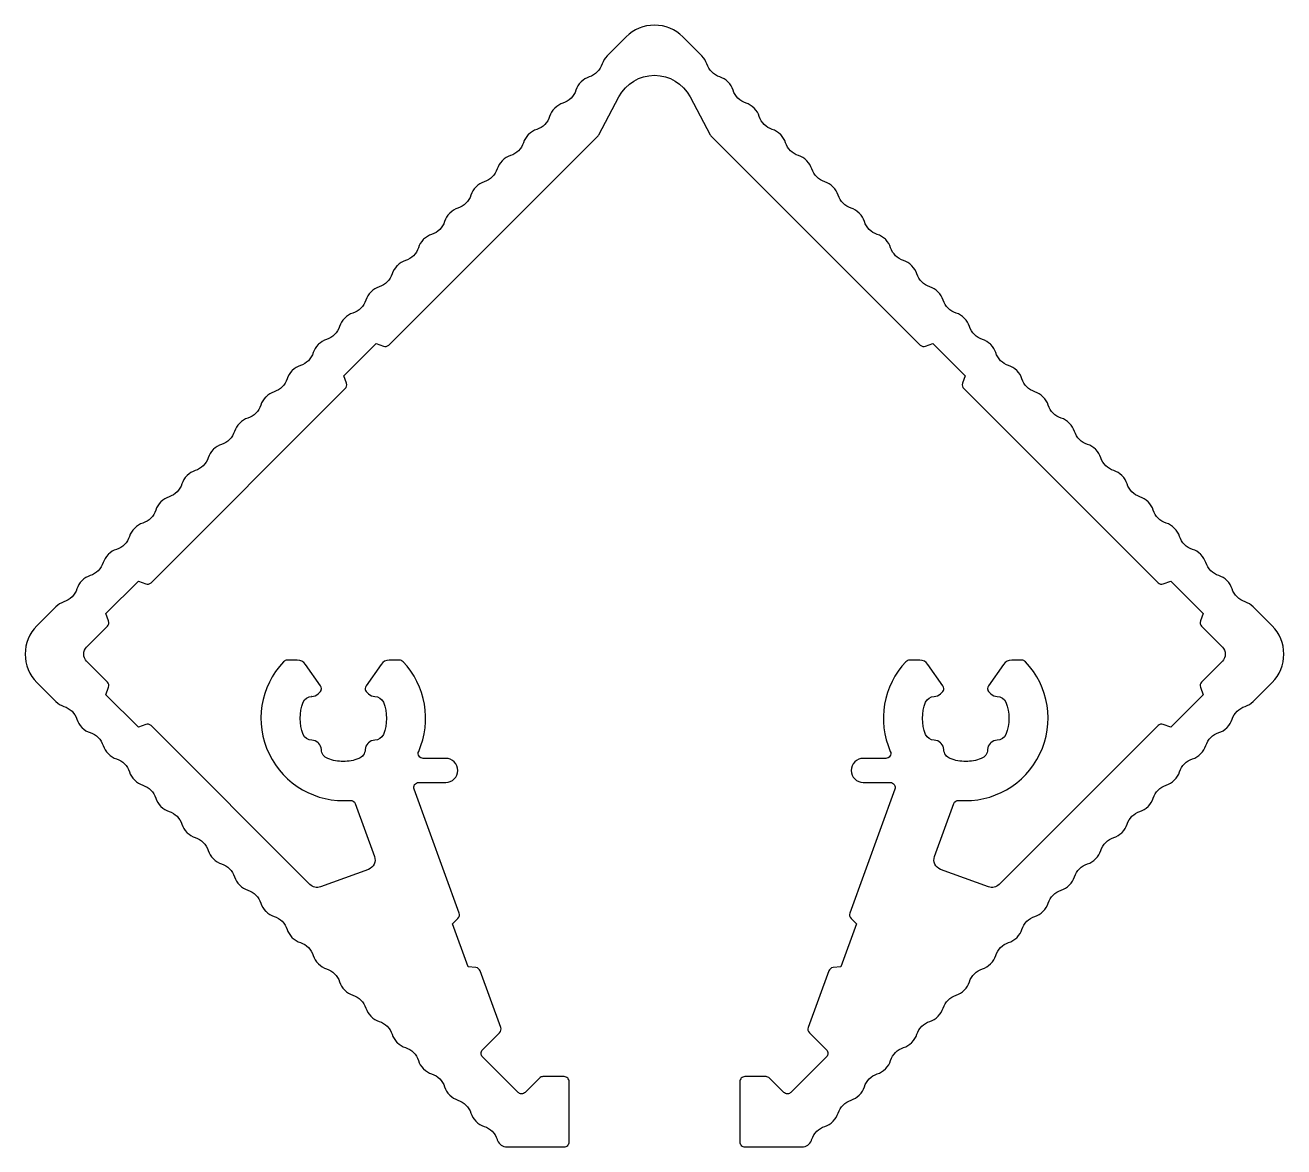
# Model space of a CAD drawing. Extents: x 783.9 to 846.6, y 584.1 to 640.
import ezdxf

# ---------------------------------------------------------------- set-up
doc = ezdxf.new("R2010")
doc.units = 0
doc.layers.get('0').update_dxf_attribs({"linetype": 'CONTINUOUS'})

msp = doc.modelspace()

# ---------------------------------------------------------------- linework, layer by layer
at = {"color": 0}
msp.add_lwpolyline([(815.248, 637.487, -0.278265), (817.017, 636.42), (818.014, 634.529, 0.07519), (818.058, 634.469), (828.482, 624.045, 0.291473), (828.744, 623.987), (829.113, 624.121), (830.728, 622.507), (830.593, 622.138, 0.291473), (830.652, 621.876), (840.326, 612.201, 0.291473), (840.588, 612.143), (840.957, 612.277), (842.572, 610.663), (842.437, 610.294, 0.291473), (842.496, 610.032), (843.532, 608.995, -0.414214), (843.532, 608.288), (842.496, 607.251, 0.291473), (842.437, 606.989), (842.572, 606.62), (840.957, 605.006), (840.588, 605.14, 0.291473), (840.326, 605.082), (832.407, 597.163, -0.291473), (831.882, 597.046), (829.495, 597.915, -0.414214), (829.196, 598.556), (830.155, 601.192, -0.338081), (830.411, 601.355, 0.688659), (833.722, 608.264, 0.205741), (833.541, 608.341), (833.039, 608.341, 0.244698), (832.629, 608.128), (831.879, 607.058, 0.153915), (831.838, 606.926), (831.838, 606.917, 0.213422), (831.914, 606.746, -0.015943), (831.995, 606.669, 0.201018), (832.323, 606.531), (832.316, 606.531, -0.306269), (832.743, 606.243, -0.193359), (832.743, 604.64, -0.305387), (832.317, 604.351, 0.200675), (831.997, 604.216), (831.972, 604.191, 0.193202), (831.837, 603.884, -0.301905), (831.517, 603.434, -0.091673), (830.748, 603.291, -0.091673), (829.979, 603.434, -0.301905), (829.658, 603.884, 0.193202), (829.523, 604.191), (829.498, 604.216, 0.200675), (829.178, 604.351, -0.305387), (828.753, 604.64, -0.193359), (828.753, 606.243, -0.306269), (829.18, 606.531), (829.172, 606.531, 0.201018), (829.5, 606.669, -0.015943), (829.581, 606.746, 0.213422), (829.658, 606.917), (829.658, 606.926, 0.153915), (829.616, 607.058), (828.866, 608.128, 0.244698), (828.457, 608.341), (827.955, 608.341, 0.205741), (827.774, 608.264, 0.301845), (826.993, 603.794, -0.541195), (826.764, 603.444), (825.648, 603.444, 0.414214), (825.048, 602.844, 0.414214), (825.648, 602.244), (826.988, 602.244, -0.520567), (827.223, 601.908), (824.977, 595.736, 0.291473), (825.035, 595.474), (825.312, 595.196), (824.531, 593.05), (824.14, 593.016, 0.291473), (823.927, 592.853), (822.902, 590.036, 0.291473), (822.96, 589.774), (823.812, 588.922, -0.414214), (823.812, 588.568), (822.045, 586.801, -0.414214), (821.691, 586.801), (820.978, 587.513, 0.198912), (820.802, 587.586), (819.748, 587.586, 0.414214), (819.498, 587.336), (819.498, 584.336, 0.414214), (819.748, 584.086), (822.599, 584.086, 0.30904), (823.065, 584.405, 0.014984), (823.085, 584.461, -0.241249), (823.73, 585.106, 0.118919), (824.13, 585.351), (824.149, 585.369, 0.118919), (824.394, 585.769, -0.241249), (825.038, 586.414, 0.118919), (825.439, 586.659), (825.457, 586.677, 0.118919), (825.702, 587.078, -0.241249), (826.346, 587.722, 0.118919), (826.747, 587.967), (826.765, 587.986, 0.118919), (827.01, 588.386, -0.241249), (827.655, 589.031, 0.118919), (828.055, 589.275), (828.073, 589.294, 0.118919), (828.318, 589.694, -0.241249), (828.963, 590.339, 0.118919), (829.363, 590.583), (829.381, 590.602, 0.118919), (829.626, 591.002, -0.241249), (830.271, 591.647, 0.118919), (830.671, 591.891), (830.69, 591.91, 0.118919), (830.934, 592.31, -0.241249), (831.579, 592.955, 0.118919), (831.979, 593.2), (831.998, 593.218, 0.118919), (832.242, 593.618, -0.241249), (832.887, 594.263, 0.118919), (833.287, 594.508), (833.306, 594.526, 0.118919), (833.551, 594.926, -0.241249), (834.195, 595.571, 0.118919), (834.596, 595.816), (834.614, 595.834, 0.118919), (834.859, 596.235, -0.241249), (835.504, 596.879, 0.118919), (835.904, 597.124), (835.922, 597.143, 0.118919), (836.167, 597.543, -0.241249), (836.812, 598.188, 0.118919), (837.212, 598.432), (837.23, 598.451, 0.118919), (837.475, 598.851, -0.241249), (838.12, 599.496, 0.118919), (838.52, 599.74), (838.539, 599.759, 0.118919), (838.783, 600.159, -0.241249), (839.428, 600.804, 0.118919), (839.828, 601.048), (839.847, 601.067, 0.118919), (840.091, 601.467, -0.241249), (840.736, 602.112, 0.118919), (841.136, 602.357), (841.155, 602.375, 0.118919), (841.399, 602.775, -0.241249), (842.044, 603.42, 0.118919), (842.444, 603.665), (842.463, 603.683, 0.118919), (842.708, 604.083, -0.241249), (843.352, 604.728, 0.118919), (843.753, 604.973), (843.771, 604.991, 0.118919), (844.016, 605.392, -0.241249), (844.661, 606.036, 0.118919), (845.061, 606.281), (846.007, 607.227, 0.414214), (846.007, 610.056), (845.061, 611.002, 0.118919), (844.661, 611.247, -0.241249), (844.016, 611.891, 0.118919), (843.771, 612.292), (843.753, 612.31, 0.118919), (843.352, 612.555, -0.241249), (842.708, 613.2, 0.118919), (842.463, 613.6), (842.444, 613.618, 0.118919), (842.044, 613.863, -0.241249), (841.399, 614.508, 0.118919), (841.155, 614.908), (841.136, 614.926, 0.118919), (840.736, 615.171, -0.241249), (840.091, 615.816, 0.118919), (839.847, 616.216), (839.828, 616.234, 0.118919), (839.428, 616.479, -0.241249), (838.783, 617.124, 0.118919), (838.539, 617.524), (838.52, 617.543, 0.118919), (838.12, 617.787, -0.241249), (837.475, 618.432, 0.118919), (837.23, 618.832), (837.212, 618.851, 0.118919), (836.812, 619.095, -0.241249), (836.167, 619.74, 0.118919), (835.922, 620.14), (835.904, 620.159, 0.118919), (835.504, 620.404, -0.241249), (834.859, 621.048, 0.118919), (834.614, 621.449), (834.596, 621.467, 0.118919), (834.195, 621.712, -0.241249), (833.551, 622.357, 0.118919), (833.306, 622.757), (833.287, 622.775, 0.118919), (832.887, 623.02, -0.241249), (832.242, 623.665, 0.118919), (831.998, 624.065), (831.979, 624.083, 0.118919), (831.579, 624.328, -0.241249), (830.934, 624.973, 0.118919), (830.69, 625.373), (830.671, 625.392, 0.118919), (830.271, 625.636, -0.241249), (829.626, 626.281, 0.118919), (829.381, 626.681), (829.363, 626.7, 0.118919), (828.963, 626.944, -0.241249), (828.318, 627.589, 0.118919), (828.073, 627.989), (828.055, 628.008, 0.118919), (827.655, 628.252, -0.241249), (827.01, 628.897, 0.118919), (826.765, 629.297), (826.747, 629.316, 0.118919), (826.346, 629.561, -0.241249), (825.702, 630.205, 0.118919), (825.457, 630.606), (825.439, 630.624, 0.118919), (825.038, 630.869, -0.241249), (824.394, 631.514, 0.118919), (824.149, 631.914), (824.13, 631.932, 0.118919), (823.73, 632.177, -0.241249), (823.085, 632.822, 0.118919), (822.841, 633.222), (822.822, 633.24, 0.118919), (822.422, 633.485, -0.241249), (821.777, 634.13, 0.118919), (821.533, 634.53), (821.514, 634.549, 0.118919), (821.114, 634.793, -0.241249), (820.469, 635.438, 0.118919), (820.224, 635.838), (820.206, 635.857, 0.118919), (819.806, 636.101, -0.241249), (819.161, 636.746, 0.118919), (818.916, 637.146), (818.898, 637.165, 0.118919), (818.498, 637.409, -0.241249), (817.853, 638.054, 0.118919), (817.608, 638.455), (816.662, 639.401, 0.198912), (815.248, 639.986, 0.198912), (813.834, 639.401), (812.887, 638.455, 0.118919), (812.643, 638.054, -0.241249), (811.998, 637.409, 0.118919), (811.598, 637.165), (811.579, 637.146, 0.118919), (811.335, 636.746, -0.241249), (810.69, 636.101, 0.118919), (810.29, 635.857), (810.271, 635.838, 0.118919), (810.026, 635.438, -0.241249), (809.382, 634.793, 0.118919), (808.981, 634.549), (808.963, 634.53, 0.118919), (808.718, 634.13, -0.241249), (808.073, 633.485, 0.118919), (807.673, 633.24), (807.655, 633.222, 0.118919), (807.41, 632.822, -0.241249), (806.765, 632.177, 0.118919), (806.365, 631.932), (806.347, 631.914, 0.118919), (806.102, 631.514, -0.241249), (805.457, 630.869, 0.118919), (805.057, 630.624), (805.038, 630.606, 0.118919), (804.794, 630.205, -0.241249), (804.149, 629.561, 0.118919), (803.749, 629.316), (803.73, 629.297, 0.118919), (803.486, 628.897, -0.241249), (802.841, 628.252, 0.118919), (802.441, 628.008), (802.422, 627.989, 0.118919), (802.178, 627.589, -0.241249), (801.533, 626.944, 0.118919), (801.132, 626.7), (801.114, 626.681, 0.118919), (800.869, 626.281, -0.241249), (800.225, 625.636, 0.118919), (799.824, 625.392), (799.806, 625.373, 0.118919), (799.561, 624.973, -0.241249), (798.916, 624.328, 0.118919), (798.516, 624.083), (798.498, 624.065, 0.118919), (798.253, 623.665, -0.241249), (797.608, 623.02, 0.118919), (797.208, 622.775), (797.19, 622.757, 0.118919), (796.945, 622.357, -0.241249), (796.3, 621.712, 0.118919), (795.9, 621.467), (795.881, 621.449, 0.118919), (795.637, 621.048, -0.241249), (794.992, 620.404, 0.118919), (794.592, 620.159), (794.573, 620.14, 0.118919), (794.329, 619.74, -0.241249), (793.684, 619.095, 0.118919), (793.284, 618.851), (793.265, 618.832, 0.118919), (793.02, 618.432, -0.241249), (792.376, 617.787, 0.118919), (791.975, 617.543), (791.957, 617.524, 0.118919), (791.712, 617.124, -0.241249), (791.068, 616.479, 0.118919), (790.667, 616.234), (790.649, 616.216, 0.118919), (790.404, 615.816, -0.241249), (789.759, 615.171, 0.118919), (789.359, 614.926), (789.341, 614.908, 0.118919), (789.096, 614.508, -0.241249), (788.451, 613.863, 0.118919), (788.051, 613.618), (788.033, 613.6, 0.118919), (787.788, 613.2, -0.241249), (787.143, 612.555, 0.118919), (786.743, 612.31), (786.724, 612.292, 0.118919), (786.48, 611.891, -0.241249), (785.835, 611.247, 0.118919), (785.435, 611.002), (784.489, 610.056, 0.414214), (784.489, 607.227), (785.435, 606.281, 0.118919), (785.835, 606.036, -0.241249), (786.48, 605.392, 0.118919), (786.724, 604.991), (786.743, 604.973, 0.118919), (787.143, 604.728, -0.241249), (787.788, 604.083, 0.118919), (788.033, 603.683), (788.051, 603.665, 0.118919), (788.451, 603.42, -0.241249), (789.096, 602.775, 0.118919), (789.341, 602.375), (789.359, 602.357, 0.118919), (789.759, 602.112, -0.241249), (790.404, 601.467, 0.118919), (790.649, 601.067), (790.667, 601.048, 0.118919), (791.068, 600.804, -0.241249), (791.712, 600.159, 0.118919), (791.957, 599.759), (791.975, 599.74, 0.118919), (792.376, 599.496, -0.241249), (793.02, 598.851, 0.118919), (793.265, 598.451), (793.284, 598.432, 0.118919), (793.684, 598.188, -0.241249), (794.329, 597.543, 0.118919), (794.573, 597.143), (794.592, 597.124, 0.118919), (794.992, 596.879, -0.241249), (795.637, 596.235, 0.118919), (795.881, 595.834), (795.9, 595.816, 0.118919), (796.3, 595.571, -0.241249), (796.945, 594.926, 0.118919), (797.19, 594.526), (797.208, 594.508, 0.118919), (797.608, 594.263, -0.241249), (798.253, 593.618, 0.118919), (798.498, 593.218), (798.516, 593.2, 0.118919), (798.916, 592.955, -0.241249), (799.561, 592.31, 0.118919), (799.806, 591.91), (799.824, 591.891, 0.118919), (800.225, 591.647, -0.241249), (800.869, 591.002, 0.118919), (801.114, 590.602), (801.132, 590.583, 0.118919), (801.533, 590.339, -0.241249), (802.178, 589.694, 0.118919), (802.422, 589.294), (802.441, 589.275, 0.118919), (802.841, 589.031, -0.241249), (803.486, 588.386, 0.118919), (803.73, 587.986), (803.749, 587.967, 0.118919), (804.149, 587.722, -0.241249), (804.794, 587.078, 0.118919), (805.038, 586.677), (805.057, 586.659, 0.118919), (805.457, 586.414, -0.241249), (806.102, 585.769, 0.118919), (806.347, 585.369), (806.365, 585.351, 0.118919), (806.765, 585.106, -0.241249), (807.41, 584.461, 0.014984), (807.43, 584.405, 0.30904), (807.896, 584.086), (810.748, 584.086, 0.414214), (810.998, 584.336), (810.998, 587.336, 0.414214), (810.748, 587.586), (809.694, 587.586, 0.198912), (809.517, 587.513), (808.804, 586.801, -0.414214), (808.451, 586.801), (806.683, 588.568, -0.414214), (806.683, 588.922), (807.535, 589.774, 0.291473), (807.593, 590.036), (806.568, 592.853, 0.291473), (806.355, 593.016), (805.964, 593.05), (805.183, 595.196), (805.46, 595.474, 0.291473), (805.519, 595.736), (803.272, 601.908, -0.520567), (803.507, 602.244), (804.848, 602.244, 0.414214), (805.448, 602.844, 0.414214), (804.848, 603.444), (803.731, 603.444, -0.541195), (803.502, 603.794, 0.301845), (802.722, 608.264, 0.205741), (802.541, 608.341), (802.039, 608.341, 0.244698), (801.629, 608.128), (800.879, 607.058, 0.153915), (800.838, 606.926), (800.838, 606.917, 0.213422), (800.914, 606.746, -0.015943), (800.995, 606.669, 0.201018), (801.323, 606.531), (801.316, 606.531, -0.306269), (801.743, 606.243, -0.193359), (801.743, 604.64, -0.305387), (801.317, 604.351, 0.200675), (800.997, 604.216), (800.972, 604.191, 0.193202), (800.837, 603.884, -0.301905), (800.517, 603.434, -0.091673), (799.748, 603.291, -0.091673), (798.979, 603.434, -0.301905), (798.658, 603.884, 0.193202), (798.523, 604.191), (798.498, 604.216, 0.200675), (798.178, 604.351, -0.305387), (797.753, 604.64, -0.193359), (797.753, 606.243, -0.306269), (798.18, 606.531), (798.172, 606.531, 0.201018), (798.5, 606.669, -0.015943), (798.581, 606.746, 0.213422), (798.658, 606.917), (798.658, 606.926, 0.153915), (798.616, 607.058), (797.866, 608.128, 0.244698), (797.457, 608.341), (796.955, 608.341, 0.205741), (796.774, 608.264, 0.688659), (800.085, 601.355, -0.338081), (800.34, 601.192), (801.3, 598.556, -0.414214), (801.001, 597.915), (798.613, 597.046, -0.291473), (798.089, 597.163), (790.17, 605.082, 0.291473), (789.907, 605.14), (789.539, 605.006), (787.924, 606.62), (788.058, 606.989, 0.291473), (788, 607.251), (786.963, 608.288, -0.414214), (786.963, 608.995), (788, 610.032, 0.291473), (788.058, 610.294), (787.924, 610.663), (789.539, 612.277), (789.907, 612.143, 0.291473), (790.17, 612.201), (799.844, 621.876, 0.291473), (799.902, 622.138), (799.768, 622.507), (801.383, 624.121), (801.751, 623.987, 0.291473), (802.014, 624.045), (812.437, 634.469, 0.07519), (812.481, 634.529), (813.479, 636.42, -0.278265), (815.248, 637.487)], format="xyb", dxfattribs=at)

doc.saveas('drawing.dxf')
